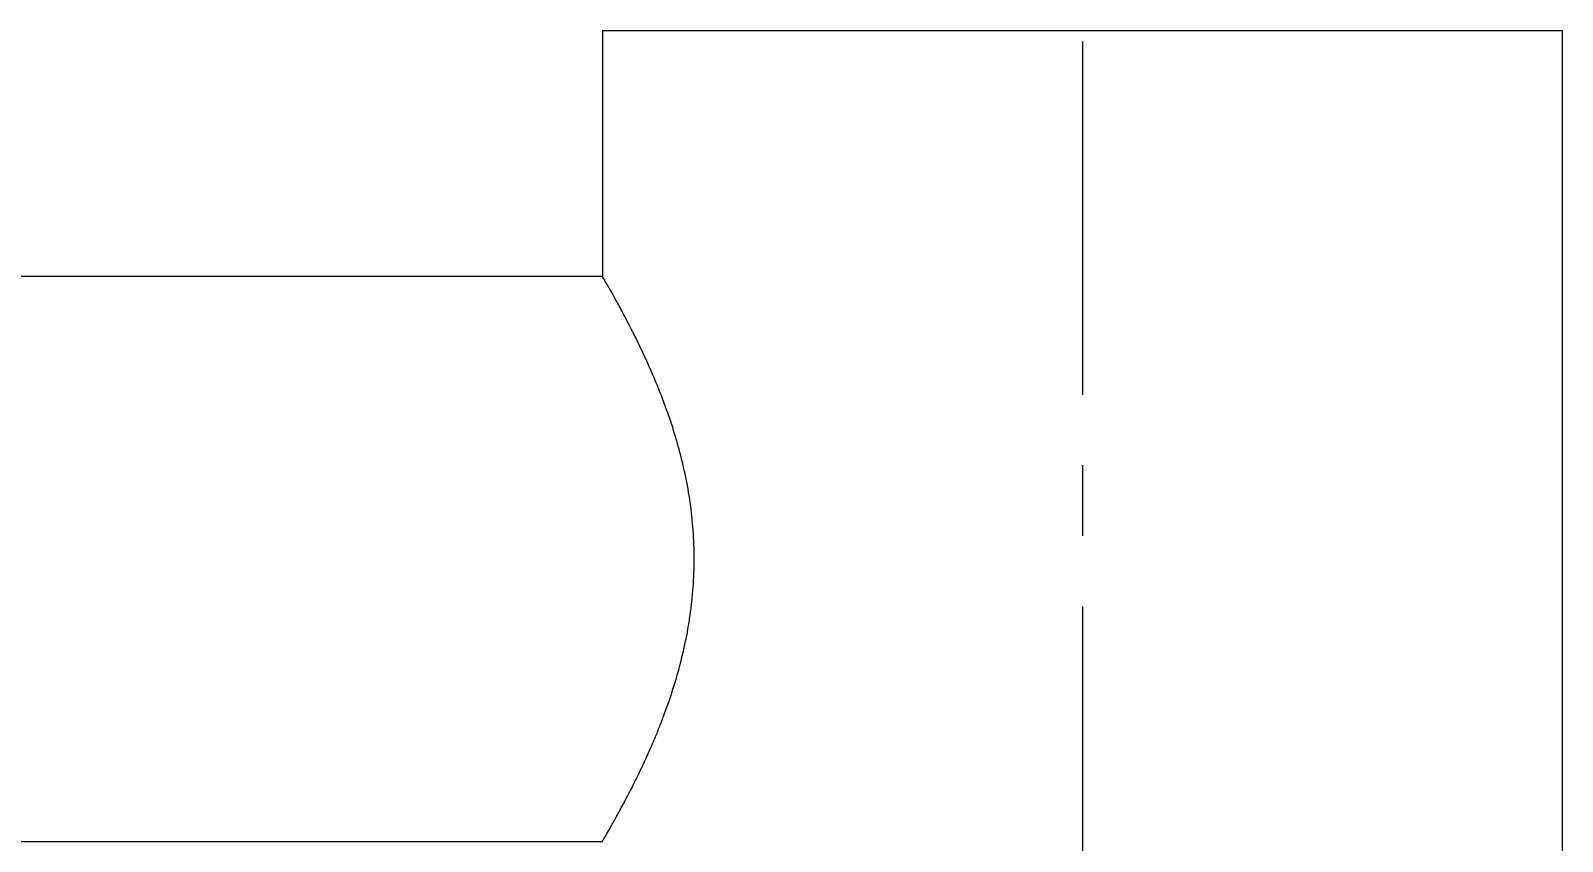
# Model space of a CAD drawing. Extents: x 1661 to 2451, y 0 to 579.
# Drawn here: x 2129.9 to 2184.1, y 396.6 to 425.3 of the extents above; entities that cross this region are included whole.
import ezdxf

# ---------------------------------------------------------------- set-up
doc = ezdxf.new("R2010")
doc.units = 0
doc.header["$LTSCALE"] = 10
doc.header["$MEASUREMENT"] = 0
doc.header["$PDMODE"] = 3
doc.header["$PDSIZE"] = -10
doc.linetypes.add('CENTER', pattern=[2, 1.25, -0.25, 0.25, -0.25])
doc.layers.get('0').update_dxf_attribs({"linetype": 'CONTINUOUS'})
doc.layers.get('DEFPOINTS').update_dxf_attribs({"linetype": 'CONTINUOUS'})
doc.layers.add('1', color=7, linetype='CONTINUOUS')
doc.layers.add('BODY', color=7, linetype='CONTINUOUS')
doc.styles.add('Daelim Dimension', font='NanumGothic.ttf')
doc.dimstyles.new('DEFAULT', dxfattribs={"dimscale": 2, "dimtxt": 2, "dimasz": 2, "dimexe": 0, "dimexo": 2, "dimgap": 1, "dimtad": 1, "dimdec": 0, "dimzin": 9, "dimdsep": 46, "dimtxsty": 'Daelim Dimension', "dimcen": 0.5, "dimclrd": 5, "dimclre": 5, "dimclrt": 256, "dimadec": 1, "dimazin": 0, "dimtfac": 1, "dimtdec": 0, "dimtix": 1, "dimtmove": 0, "dimatfit": 3, "dimfxl": 1, "dimtolj": 1, "dimtzin": 1, "dimlwd": 9, "dimlwe": 9, "dimarcsym": 0})

# ---------------------------------------------------------------- blocks, each defined once
blk = doc.blocks.new('*D1')
at = {"color": 5, "lineweight": 9, "ltscale": 0.5, "transparency": 16777216}
for p, q in [((2146.989, 470.764), (1973.318, 470.764)), ((1975.318, 466.764), (1975.318, 277.281)), ((2140.649, 273.281), (1973.318, 273.281))]:
    blk.add_line(p, q, dxfattribs=at)
at = {"color": 5, "ltscale": 0.5, "transparency": 16777216}
for points in [[(1974.651, 466.764), (1975.984, 466.764), (1975.318, 470.764)], [(1974.651, 277.281), (1975.984, 277.281), (1975.318, 273.281)]]:
    blk.add_solid(points, dxfattribs=at)
at = {"layer": 'DEFPOINTS', "color": 0, "ltscale": 0.5, "transparency": 16777216}
for p in [(2150.989, 470.764), (1975.318, 273.281), (2144.649, 273.281)]:
    blk.add_point(p, dxfattribs=at)
at = {"color": 7, "ltscale": 0.5, "transparency": 16777216, "insert": (1967.874, 372.022), "char_height": 10, "attachment_point": 5, "rotation": 90, "style": 'Daelim Dimension'}
blk.add_mtext('\\A1;197', dxfattribs=at)

msp = doc.modelspace()

# ---------------------------------------------------------------- linework, layer by layer
at = {"layer": '1', "color": 7, "linetype": 'Continuous', "lineweight": 18}
for p, q in [((2150.149, 425.281), (2184.149, 425.281)), ((2184.149, 277.781), (2184.149, 425.281)), ((2150.148, 416.581), (2020.931, 416.581)), ((2038.013, 396.581), (2150.149, 396.581))]:
    msp.add_line(p, q, dxfattribs=at)
msp.add_open_spline([(2150.149, 425.281), (2150.149, 416.581)], degree=1, dxfattribs=at)
for points, knots in [([(2153.402, 406.581), (2153.402, 406.92), (2153.389, 407.256), (2153.341, 407.919), (2153.305, 408.247), (2153.212, 408.896), (2153.155, 409.217), (2153.072, 409.613), (2153.054, 409.692), (2153.019, 409.849), (2152.964, 410.081), (2152.906, 410.309), (2152.784, 410.759), (2152.696, 411.05), (2152.511, 411.617), (2152.413, 411.893), (2152.212, 412.429), (2152.109, 412.686), (2151.902, 413.179), (2151.798, 413.414), (2151.592, 413.865), (2151.49, 414.081), (2151.365, 414.337), (2151.34, 414.388), (2151.29, 414.487), (2151.266, 414.537), (2151.193, 414.682), (2151.145, 414.776), (2151.005, 415.046), (2150.917, 415.213), (2150.751, 415.521), (2150.674, 415.662), (2150.532, 415.916), (2150.468, 416.03), (2150.404, 416.142), (2150.397, 416.154), (2150.383, 416.178), (2150.363, 416.213), (2150.32, 416.289), (2150.287, 416.345), (2150.229, 416.444), (2150.2, 416.495), (2150.16, 416.562), (2150.15, 416.58), (2150.149, 416.581), (2150.149, 416.581), (2150.149, 416.581)], [0, 0, 0, 0, 0.062441, 0.062441, 0.124882, 0.124882, 0.187323, 0.187323, 0.202933, 0.202933, 0.218543, 0.249764, 0.249764, 0.312205, 0.312205, 0.374646, 0.374646, 0.437087, 0.437087, 0.499528, 0.499528, 0.561969, 0.561969, 0.577579, 0.577579, 0.593189, 0.593189, 0.62441, 0.62441, 0.686851, 0.686851, 0.749292, 0.749292, 0.811733, 0.811733, 0.819538, 0.819538, 0.827343, 0.842953, 0.874174, 0.874174, 0.936615, 0.936615, 0.999056, 0.999056, 1, 1, 1, 1]), ([(2150.149, 396.581), (2150.149, 396.581), (2150.15, 396.582), (2150.152, 396.586), (2150.154, 396.589), (2150.155, 396.591), (2150.161, 396.601), (2150.169, 396.613), (2150.198, 396.663), (2150.227, 396.713), (2150.304, 396.845), (2150.351, 396.927), (2150.421, 397.05), (2150.436, 397.075), (2150.458, 397.115), (2150.466, 397.129), (2150.481, 397.156), (2150.521, 397.226), (2150.563, 397.301), (2150.67, 397.493), (2150.748, 397.634), (2150.914, 397.944), (2151.003, 398.112), (2151.12, 398.339), (2151.144, 398.385), (2151.18, 398.455), (2151.192, 398.479), (2151.216, 398.527), (2151.277, 398.647), (2151.339, 398.772), (2151.489, 399.079), (2151.591, 399.294), (2151.797, 399.745), (2151.901, 399.981), (2152.057, 400.351), (2152.109, 400.478), (2152.186, 400.672), (2152.211, 400.737), (2152.262, 400.868), (2152.288, 400.935), (2152.413, 401.268), (2152.51, 401.542), (2152.695, 402.107), (2152.782, 402.397), (2152.944, 402.993), (2153.019, 403.3), (2153.102, 403.695), (2153.119, 403.775), (2153.142, 403.895), (2153.15, 403.935), (2153.165, 404.016), (2153.201, 404.217), (2153.234, 404.42), (2153.304, 404.91), (2153.34, 405.239), (2153.389, 405.905), (2153.402, 406.241), (2153.402, 406.581)], [0, 0, 0, 0, 0.01474, 0.02256, 0.02256, 0.030379, 0.030379, 0.061657, 0.061657, 0.124213, 0.124213, 0.18677, 0.18677, 0.202409, 0.202409, 0.210228, 0.210228, 0.218048, 0.249326, 0.249326, 0.311882, 0.311882, 0.374438, 0.374438, 0.390077, 0.390077, 0.397897, 0.397897, 0.405716, 0.436994, 0.436994, 0.499551, 0.499551, 0.562107, 0.562107, 0.593385, 0.593385, 0.609024, 0.609024, 0.624663, 0.624663, 0.687219, 0.687219, 0.749775, 0.749775, 0.812331, 0.812331, 0.82797, 0.82797, 0.83579, 0.83579, 0.84361, 0.874888, 0.874888, 0.937444, 0.937444, 1, 1, 1, 1])]:
    msp.add_open_spline(points, degree=3, knots=knots, dxfattribs=at)
at = {"layer": 'BODY', "color": 1, "linetype": 'CENTER', "lineweight": 5}
msp.add_line((2167.149, 484.893), (2167.149, 86.771), dxfattribs=at)

# ---------------------------------------------------------------- dimensions: what is measured, and where the dimension line sits
at = {"color": 5, "ltscale": 0.5}
dim = msp.add_linear_dim(base=(1975.318, 273.281), p1=(2150.989, 470.764), p2=(2144.649, 273.281), angle=90, dimstyle='DEFAULT', override={"dimtxt": 5, "dimexe": 1, "dimclrt": 7}, dxfattribs=at)
dim.commit()
dim.dimension.update_dxf_attribs({"geometry": '*D1', "text_midpoint": (1967.874, 372.022)})

doc.saveas('drawing.dxf')
